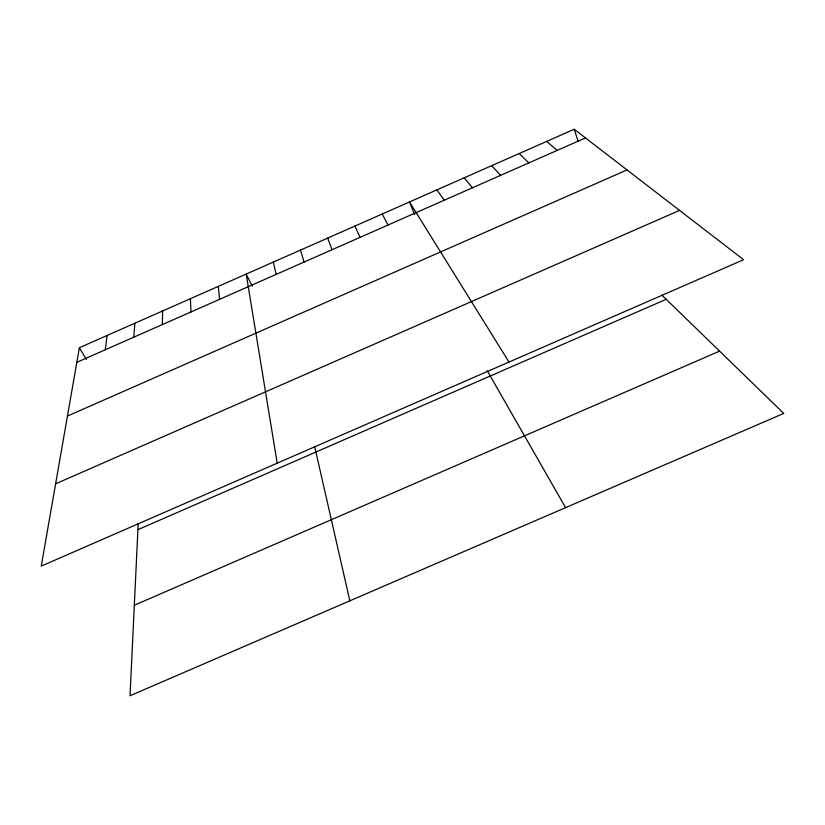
<?xml version="1.0" encoding="UTF-8"?>
<svg xmlns="http://www.w3.org/2000/svg" width="825" height="825" viewBox="0 0 825 825"><rect width="100%" height="100%" fill="white"/><g stroke="black" fill="none" stroke-linecap="round" stroke-linejoin="round"><path stroke-width="1.24" d="M162.36 324.586L162.608 310.973M138.208 523.442L130.03 695.753L783.75 413.418L661.784 295.02M133.805 337.177L134.826 323.235M105.301 349.759L107.085 335.486M79.375 347.717L41.25 566.115L743.603 259.71L574.21 129.247L79.375 347.717L86.316 359.391M76.828 362.319L585.482 137.919M67.444 416.058L627.021 169.919M55.615 483.821L679.563 210.385M137.909 529.671L666.188 299.289M134.331 605.251L719.586 351.13M546.666 141.405L557.153 150.418M519.162 153.553L528.866 162.896M491.69 165.681L500.631 175.354M464.258 177.787L472.426 187.801M436.868 189.884L444.262 200.217M509.004 362.051L409.52 201.96L414.624 214.572M487.204 370.673L565.589 507.643M382.202 214.026L388.059 225.019M252.223 286.203L246.201 274.065L277.21 463.176M354.925 226.06L360.03 237.383M327.69 238.085L332.032 249.738M574.21 129.247L578.026 141.137M300.486 250.099L304.064 262.072M273.333 262.092L276.148 274.385M314.81 447.212L349.831 600.817M218.295 286.388L219.594 299.341M190.431 298.691L190.957 311.974"/></g></svg>
